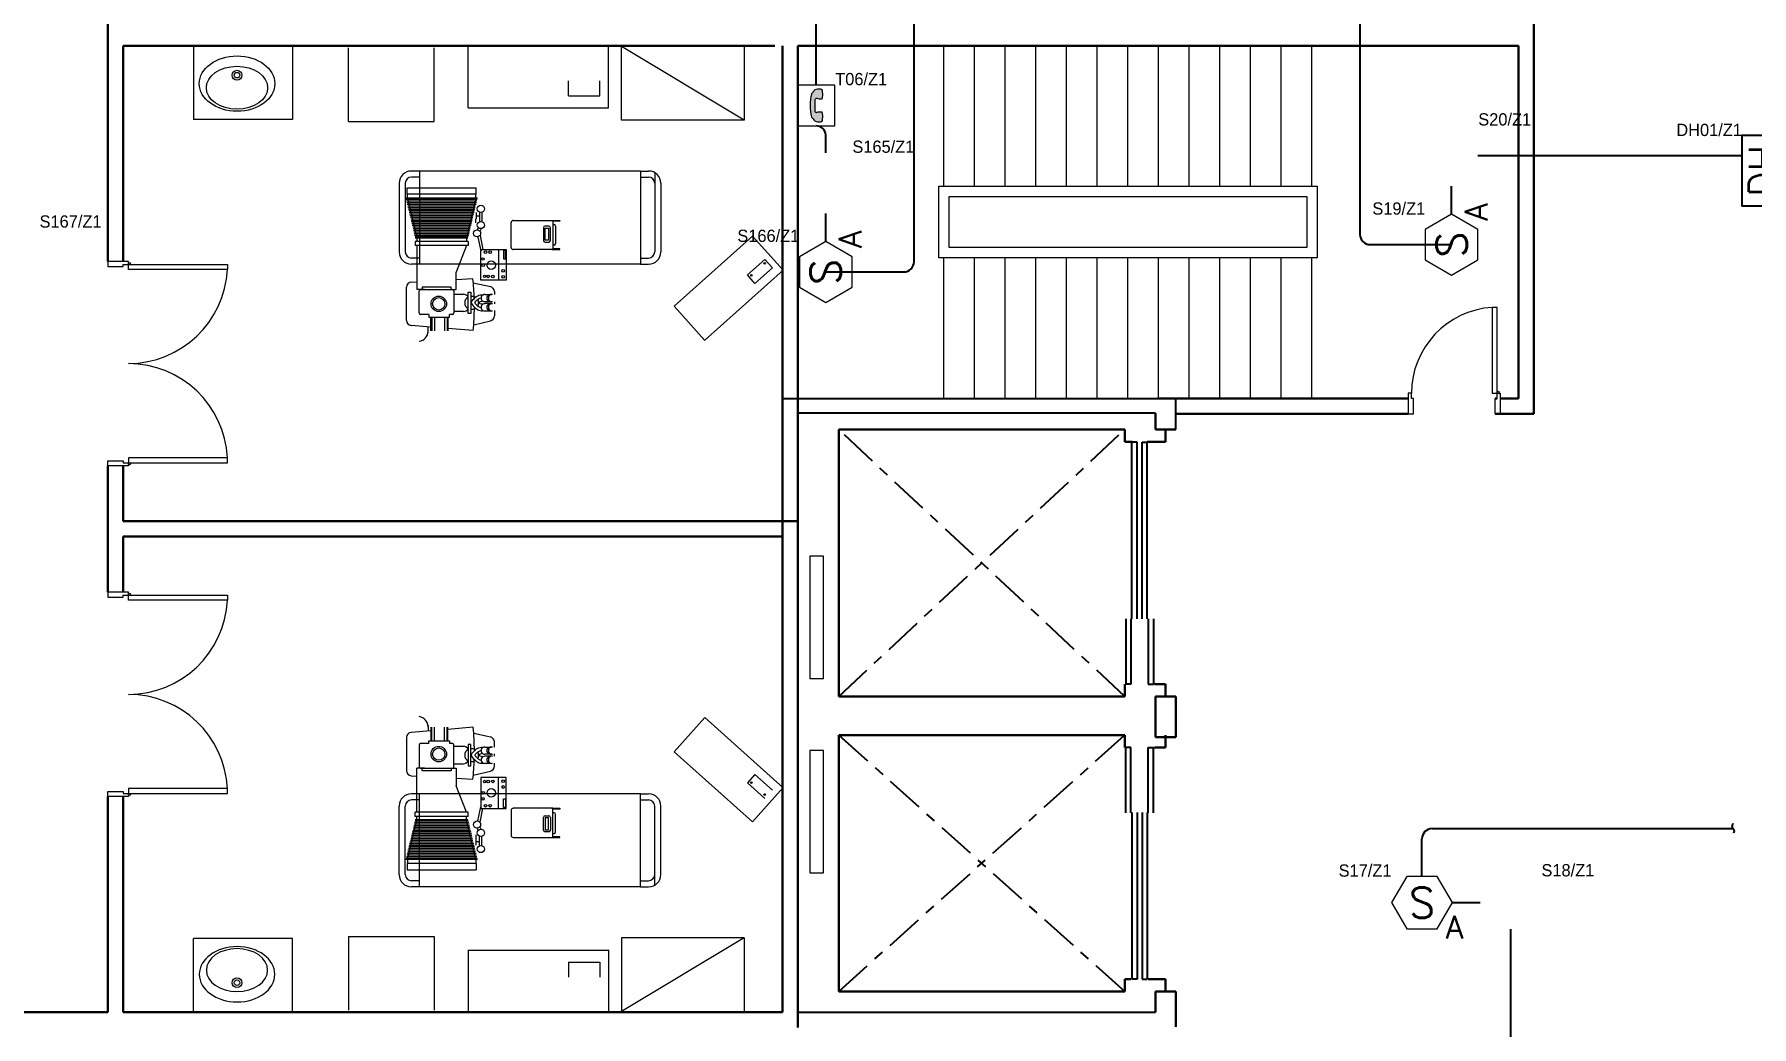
# Model space of a CAD drawing. Extents: x -59 to 582, y -1177 to 100.
# Drawn here: x 210.82 to 227.62, y -666.72 to -657.02 of the extents above; entities that cross this region are included whole.
import ezdxf
from ezdxf.enums import TextEntityAlignment as Align

# ---------------------------------------------------------------- set-up
doc = ezdxf.new("R2010")
doc.units = 0
doc.header["$LTSCALE"] = 0.15
doc.linetypes.add('CENTERX2', pattern=[4, 2.5, -0.5, 0.5, -0.5])
doc.linetypes.add('HIDDEN', pattern=[0.375, 0.25, -0.125])
doc.layers.get('0').update_dxf_attribs({"color": 252})
for name, color, linetype in [('0 ARCH', 252, 'Continuous'), ('0 fire alarm', 252, 'Continuous'), ('0 sockets', 252, 'Continuous'), ('AUTOINCR', 7, 'Continuous'), ('d1', 252, 'Continuous'), ('FIRE_LOOP', 7, 'Continuous'), ('grocol', 252, 'Continuous'), ('WINDOW', 252, 'Continuous'), ('WIRING', 4, 'Continuous')]:
    doc.layers.add(name, color=color, linetype=linetype)
for name, color, linetype, lineweight in [('DOOR', 252, 'Continuous', 20), ('elev', 252, 'Continuous', 9), ('FURNITURE-1', 252, 'Continuous', 9), ('sofa', 252, 'Continuous', 9), ('T-FIRE-B', 4, 'Continuous', 0), ('T-TEXT', 2, 'Continuous', 0), ('wall', 252, 'Continuous', 30)]:
    doc.layers.add(name, color=color, linetype=linetype, lineweight=lineweight)
doc.styles.add('ROMAND', font='ROMAND.SHX')
doc.styles.add('ROMANS', font='ROMANS.shx', dxfattribs={"width": 0.8})
doc.styles.add('TEXT-NFP', font='simplex.shx')

# ---------------------------------------------------------------- blocks, each defined once
blk = doc.blocks.new('WQ')
h = blk.add_hatch(color=6)
h.dxf.hatch_style = 1
h.paths.add_polyline_path([(-126.091, 5), (-126.091, -169.521), (126.091, -169.521), (126.091, 5)])
h.paths.add_polyline_path([(121.091, 0), (121.091, -164.521), (-121.091, -164.521), (-121.091, 0)], flags=16)
at = {"layer": '0 sockets', "color": 3, "style": 'ROMAND'}
blk.add_attdef('ACCESS_CONTROL', (-48.663, 7.622), '', height=7.973, dxfattribs=at)
blk = doc.blocks.new('ELLIPSE')
blk.add_circle((0.5, 0.5), 0.5)
blk = doc.blocks.new('ARCH')
at = {"layer": 'd1', "linetype": 'CENTERX2'}
for p, q in [((39.874, 351.762), (37.075, 354.372)), ((37.075, 351.762), (39.874, 354.372)), ((37.075, 348.877), (39.874, 351.384)), ((39.874, 348.877), (37.075, 351.384))]:
    blk.add_line(p, q, dxfattribs=at)
at = {"layer": 'd1', "ltscale": 0.5}
for p, q in [((39.944, 352.52), (39.944, 354.248)), ((39.994, 354.248), (39.944, 354.248)), ((39.994, 352.52), (39.994, 354.248)), ((40.044, 352.52), (40.044, 354.248)), ((40.044, 354.248), (40.094, 354.248)), ((40.094, 352.52), (40.094, 354.248)), ((39.884, 352.522), (39.884, 351.882)), ((39.934, 352.522), (39.934, 351.882)), ((40.104, 352.522), (40.104, 351.882)), ((40.154, 352.522), (40.154, 351.882)), ((39.934, 351.882), (39.884, 351.882)), ((40.104, 351.882), (40.154, 351.882)), ((39.884, 350.624), (39.884, 351.264)), ((39.934, 351.264), (39.884, 351.264)), ((39.934, 350.624), (39.934, 351.264)), ((40.104, 350.624), (40.104, 351.264)), ((40.104, 351.264), (40.154, 351.264)), ((40.154, 350.624), (40.154, 351.264)), ((39.944, 350.626), (39.944, 348.997)), ((39.994, 350.626), (39.994, 348.997)), ((40.044, 350.626), (40.044, 348.997)), ((40.094, 350.626), (40.094, 348.997)), ((39.994, 348.997), (39.944, 348.997)), ((40.044, 348.997), (40.094, 348.997))]:
    blk.add_line(p, q, dxfattribs=at)
at = {"layer": 'DOOR'}
for points in [[(30.125, 355.987), (30.125, 356.017), (29.925, 356.017), (29.925, 355.967), (30.075, 355.967), (30.075, 355.987)], [(30.125, 355.987), (31.095, 355.987), (31.095, 355.937), (30.125, 355.937)], [(43.518, 354.727), (43.518, 355.567), (43.469, 355.567), (43.469, 354.727)], [(42.678, 354.727), (42.648, 354.727), (42.648, 354.527), (42.698, 354.527), (42.698, 354.677), (42.678, 354.677)], [(43.518, 354.727), (43.548, 354.727), (43.548, 354.527), (43.498, 354.527), (43.498, 354.677), (43.518, 354.677)], [(30.125, 354.047), (30.125, 354.017), (29.925, 354.017), (29.925, 354.067), (30.075, 354.067), (30.075, 354.047)], [(30.125, 354.047), (31.095, 354.047), (31.095, 354.097), (30.125, 354.097)], [(30.125, 352.753), (30.125, 352.783), (29.925, 352.783), (29.925, 352.733), (30.075, 352.733), (30.075, 352.753)], [(30.125, 352.753), (31.095, 352.753), (31.095, 352.703), (30.125, 352.703)], [(30.125, 350.813), (31.095, 350.813), (31.095, 350.863), (30.125, 350.863)], [(30.125, 350.813), (30.125, 350.783), (29.925, 350.783), (29.925, 350.833), (30.075, 350.833), (30.075, 350.813)]]:
    blk.add_lwpolyline(points, close=True, dxfattribs=at)
for centre in [(30.135, 355.997), (43.528, 354.737), (30.135, 354.037), (30.135, 352.763), (30.135, 350.803)]:
    blk.add_circle(centre, 0.01, dxfattribs=at)
for centre, radius, start, end in [((30.125, 355.989), 0.971, 270, 357.0492), ((43.523, 354.724), 0.845, 93.6111, 179.7782), ((30.125, 354.047), 0.971, 2.9508, 90), ((30.125, 352.753), 0.971, 270, 357.0492), ((30.125, 350.811), 0.971, 2.9508, 90)]:
    blk.add_arc(centre, radius, start, end, dxfattribs=at)
at = {"layer": 'elev'}
for p, q in [((38.105, 356.752), (38.105, 358.127)), ((38.105, 356.752), (38.105, 358.127)), ((38.405, 356.752), (38.405, 358.127)), ((38.705, 356.752), (38.705, 358.127)), ((39.005, 356.752), (39.005, 358.127)), ((39.305, 356.752), (39.305, 358.127)), ((39.605, 356.752), (39.605, 358.127)), ((39.905, 356.752), (39.905, 358.127)), ((40.205, 356.752), (40.205, 358.127)), ((40.505, 356.752), (40.505, 358.127)), ((40.805, 356.752), (40.805, 358.127)), ((41.105, 356.752), (41.105, 358.127)), ((41.405, 356.752), (41.405, 358.127)), ((41.705, 356.752), (41.705, 358.127)), ((38.055, 356.752), (41.755, 356.752)), ((38.055, 356.052), (38.055, 356.752)), ((41.755, 356.752), (41.755, 356.052)), ((38.155, 356.652), (41.655, 356.652)), ((38.155, 356.152), (38.155, 356.652)), ((41.655, 356.652), (41.655, 356.152)), ((41.755, 356.052), (38.055, 356.052)), ((38.105, 354.677), (38.105, 356.052)), ((38.105, 354.677), (38.105, 356.052)), ((41.655, 356.152), (38.155, 356.152)), ((38.405, 354.677), (38.405, 356.052)), ((38.705, 354.677), (38.705, 356.052)), ((39.005, 354.677), (39.005, 356.052)), ((39.305, 354.677), (39.305, 356.052)), ((39.605, 354.677), (39.605, 356.052)), ((39.905, 354.677), (39.905, 356.052)), ((40.205, 354.677), (40.205, 356.052)), ((40.505, 354.677), (40.505, 356.052)), ((40.805, 354.677), (40.805, 356.052)), ((41.105, 354.677), (41.105, 356.052)), ((41.405, 354.677), (41.405, 356.052)), ((41.705, 354.677), (41.705, 356.052)), ((36.792, 353.133), (36.792, 351.936)), ((36.928, 353.133), (36.792, 353.133)), ((36.928, 351.936), (36.928, 353.133)), ((36.792, 351.936), (36.928, 351.936)), ((36.792, 351.233), (36.792, 350.036)), ((36.928, 351.233), (36.792, 351.233)), ((36.928, 350.036), (36.928, 351.233)), ((36.792, 350.036), (36.928, 350.036))]:
    blk.add_line(p, q, dxfattribs=at)
at = {"layer": 'FURNITURE-1', "ltscale": 0.5}
for p, q in [((30.764, 358.125), (30.764, 357.405)), ((31.731, 358.125), (31.731, 357.405)), ((32.28, 357.386), (32.28, 358.106)), ((33.116, 357.386), (33.116, 358.106)), ((33.45, 357.518), (33.45, 358.118)), ((34.822, 357.518), (34.822, 358.118)), ((36.151, 357.398), (34.951, 358.118)), ((34.951, 357.398), (34.951, 358.118)), ((36.151, 358.125), (36.151, 357.398)), ((34.433, 357.637), (34.433, 357.784)), ((34.738, 357.637), (34.738, 357.784)), ((34.433, 357.637), (34.738, 357.637)), ((31.731, 357.405), (30.764, 357.405)), ((33.45, 357.52), (34.822, 357.52)), ((36.151, 357.398), (34.951, 357.398)), ((32.28, 357.386), (33.116, 357.386)), ((35.135, 356.901), (32.975, 356.901)), ((35.135, 356.901), (32.975, 356.901)), ((35.135, 356.901), (35.135, 355.99)), ((35.135, 356.901), (35.215, 356.901)), ((35.135, 356.841), (35.215, 356.841)), ((35.275, 356.885), (35.275, 356.11)), ((35.335, 356.781), (35.335, 356.11)), ((35.465, 355.579), (36.232, 356.265)), ((36.532, 355.93), (36.232, 356.265)), ((35.135, 356.05), (35.215, 356.05)), ((35.135, 355.99), (32.975, 355.99)), ((35.135, 355.99), (32.975, 355.99)), ((35.135, 355.99), (35.215, 355.99)), ((35.764, 355.245), (36.531, 355.931)), ((36.353, 356.036), (36.183, 355.884)), ((36.256, 355.802), (36.183, 355.884)), ((36.256, 355.802), (36.426, 355.955)), ((36.426, 355.955), (36.353, 356.036)), ((35.765, 355.244), (35.465, 355.579)), ((35.765, 351.556), (35.465, 351.221)), ((35.764, 351.555), (36.531, 350.869)), ((35.465, 351.221), (36.232, 350.535)), ((36.256, 350.998), (36.183, 350.916)), ((36.353, 350.764), (36.183, 350.916)), ((36.532, 350.87), (36.232, 350.535)), ((36.256, 350.998), (36.426, 350.845)), ((35.135, 350.81), (32.975, 350.81)), ((35.135, 350.81), (32.975, 350.81)), ((35.135, 349.899), (35.135, 350.81)), ((35.135, 350.81), (35.215, 350.81)), ((35.135, 350.75), (35.215, 350.75)), ((35.275, 349.915), (35.275, 350.69)), ((35.335, 350.019), (35.335, 350.69)), ((35.135, 349.899), (32.975, 349.899)), ((35.135, 349.899), (32.975, 349.899)), ((35.135, 349.959), (35.215, 349.959)), ((35.135, 349.899), (35.215, 349.899)), ((31.731, 349.395), (30.764, 349.395)), ((30.764, 348.675), (30.764, 349.395)), ((31.731, 348.675), (31.731, 349.395)), ((32.28, 349.414), (32.28, 348.694)), ((32.28, 349.414), (33.116, 349.414)), ((33.116, 349.414), (33.116, 348.694)), ((36.151, 349.402), (34.951, 348.682)), ((36.151, 349.402), (34.951, 349.402)), ((34.951, 349.402), (34.951, 348.682)), ((36.151, 349.402), (36.151, 348.682)), ((33.45, 349.282), (33.45, 348.682)), ((33.45, 349.28), (34.822, 349.28)), ((34.433, 349.163), (34.433, 349.016)), ((34.433, 349.163), (34.738, 349.163)), ((34.738, 349.163), (34.738, 349.016)), ((34.822, 349.282), (34.822, 348.682))]:
    blk.add_line(p, q, dxfattribs=at)
for centre in [(36.22, 355.881), (36.351, 355.998), (36.22, 350.919), (36.351, 350.802)]:
    blk.add_circle(centre, 0.00846, dxfattribs=at)
for centre, radius, start, end in [((35.215, 356.781), 0.12, 0, 90), ((35.215, 356.781), 0.06, 0, 90), ((35.215, 356.11), 0.12, 270, 0), ((35.215, 356.11), 0.06, 270, 0), ((35.215, 350.69), 0.12, 0, 90), ((35.215, 350.69), 0.06, 0, 90), ((35.215, 350.019), 0.06, 270, 0), ((35.215, 350.019), 0.12, 270, 0)]:
    blk.add_arc(centre, radius, start, end, dxfattribs=at)
at = {"layer": 'grocol', "ltscale": 0.5}
for p, q in [((40.374, 354.673), (36.53, 354.673)), ((40.374, 354.532), (40.374, 354.673)), ((40.174, 354.532), (36.675, 354.532)), ((36.675, 348.673), (40.174, 348.673)), ((40.374, 348.532), (40.374, 348.673)), ((40.374, 348.673), (40.374, 348.532))]:
    blk.add_line(p, q, dxfattribs=at)
at = {"layer": 'sofa'}
for p, q in [((32.975, 356.901), (32.895, 356.901)), ((32.975, 356.901), (32.895, 356.901)), ((32.975, 356.901), (32.975, 355.99)), ((32.975, 356.901), (32.975, 355.99)), ((32.775, 356.781), (32.775, 356.11)), ((32.775, 356.781), (32.775, 356.11)), ((32.835, 356.781), (32.835, 356.11)), ((32.835, 356.781), (32.835, 356.11)), ((32.852, 356.673), (32.852, 356.735)), ((32.852, 356.673), (32.852, 356.735)), ((32.852, 356.735), (33.529, 356.735)), ((32.852, 356.735), (33.529, 356.735)), ((32.975, 356.841), (32.895, 356.841)), ((32.975, 356.841), (32.895, 356.841)), ((33.529, 356.673), (33.529, 356.735)), ((33.529, 356.673), (33.529, 356.735)), ((33.541, 356.634), (32.84, 356.634)), ((33.541, 356.634), (32.84, 356.634)), ((33.538, 356.622), (32.842, 356.622)), ((33.538, 356.622), (32.842, 356.622)), ((33.535, 356.606), (32.846, 356.606)), ((33.535, 356.606), (32.846, 356.606)), ((33.531, 356.59), (32.85, 356.59)), ((33.531, 356.59), (32.85, 356.59)), ((33.529, 356.673), (32.852, 356.673)), ((33.529, 356.673), (32.852, 356.673)), ((33.527, 356.574), (32.854, 356.574)), ((33.527, 356.574), (32.854, 356.574)), ((32.855, 356.634), (32.855, 356.673)), ((32.855, 356.634), (32.855, 356.673)), ((32.855, 356.634), (32.947, 356.248)), ((32.855, 356.634), (32.947, 356.248)), ((33.523, 356.558), (32.858, 356.558)), ((33.523, 356.558), (32.858, 356.558)), ((33.526, 356.634), (33.434, 356.248)), ((33.526, 356.634), (33.434, 356.248)), ((33.526, 356.634), (33.526, 356.673)), ((33.519, 356.542), (32.861, 356.542)), ((33.519, 356.542), (32.861, 356.542)), ((33.516, 356.526), (32.865, 356.526)), ((33.516, 356.526), (32.865, 356.526)), ((33.512, 356.51), (32.869, 356.51)), ((33.512, 356.51), (32.869, 356.51)), ((33.508, 356.495), (32.873, 356.495)), ((33.508, 356.495), (32.873, 356.495)), ((33.504, 356.479), (32.877, 356.479)), ((33.504, 356.479), (32.877, 356.479)), ((33.5, 356.463), (32.88, 356.463)), ((33.5, 356.463), (32.88, 356.463)), ((33.497, 356.447), (32.884, 356.447)), ((33.497, 356.447), (32.884, 356.447)), ((33.493, 356.431), (32.888, 356.431)), ((33.493, 356.431), (32.888, 356.431)), ((33.489, 356.415), (32.892, 356.415)), ((33.489, 356.415), (32.892, 356.415)), ((33.485, 356.399), (32.896, 356.399)), ((33.485, 356.399), (32.896, 356.399)), ((33.481, 356.383), (32.899, 356.383)), ((33.481, 356.383), (32.899, 356.383)), ((33.526, 356.393), (33.526, 356.432)), ((33.526, 356.393), (33.526, 356.432)), ((33.529, 356.494), (33.529, 356.432)), ((33.529, 356.494), (33.529, 356.432)), ((33.562, 356.46), (33.529, 356.46)), ((33.562, 356.46), (33.529, 356.46)), ((33.562, 356.496), (33.562, 356.407)), ((33.562, 356.496), (33.562, 356.407)), ((33.585, 356.496), (33.585, 356.407)), ((33.585, 356.496), (33.585, 356.407)), ((33.87, 356.153), (33.87, 356.397)), ((33.87, 356.153), (33.87, 356.397)), ((33.89, 356.417), (34.278, 356.417)), ((33.89, 356.417), (34.278, 356.417)), ((34.268, 356.417), (34.347, 356.417)), ((34.268, 356.417), (34.347, 356.417)), ((34.278, 356.417), (34.278, 356.14)), ((34.278, 356.417), (34.278, 356.14)), ((34.347, 356.41), (34.278, 356.41)), ((34.347, 356.41), (34.278, 356.41)), ((34.347, 356.417), (34.347, 356.41)), ((34.347, 356.417), (34.347, 356.41)), ((33.478, 356.367), (32.903, 356.367)), ((33.478, 356.367), (32.903, 356.367)), ((33.474, 356.351), (32.907, 356.351)), ((33.474, 356.351), (32.907, 356.351)), ((33.47, 356.335), (32.911, 356.335)), ((33.47, 356.335), (32.911, 356.335)), ((33.466, 356.319), (32.915, 356.319)), ((33.466, 356.319), (32.915, 356.319)), ((33.462, 356.303), (32.918, 356.303)), ((33.462, 356.303), (32.918, 356.303)), ((33.459, 356.287), (32.922, 356.287)), ((33.459, 356.287), (32.922, 356.287)), ((33.455, 356.271), (32.926, 356.271)), ((33.455, 356.271), (32.926, 356.271)), ((33.451, 356.256), (32.93, 356.256)), ((33.451, 356.256), (32.93, 356.256)), ((33.448, 356.244), (32.932, 356.244)), ((32.948, 356.244), (32.948, 356.212)), ((33.433, 356.244), (33.433, 356.212)), ((33.549, 356.348), (33.538, 356.324)), ((33.546, 356.255), (33.575, 356.119)), ((33.566, 356.269), (33.594, 356.133)), ((33.566, 356.269), (33.594, 356.133)), ((33.576, 356.337), (33.567, 356.317)), ((34.187, 356.346), (34.187, 356.221)), ((34.187, 356.346), (34.187, 356.221)), ((34.239, 356.361), (34.202, 356.361)), ((34.239, 356.361), (34.202, 356.361)), ((34.204, 356.343), (34.236, 356.343)), ((34.204, 356.225), (34.204, 356.343)), ((34.204, 356.343), (34.236, 356.343)), ((34.204, 356.225), (34.204, 356.343)), ((34.236, 356.225), (34.204, 356.225)), ((34.236, 356.225), (34.204, 356.225)), ((34.236, 356.343), (34.236, 356.225)), ((34.236, 356.343), (34.236, 356.225)), ((34.254, 356.221), (34.254, 356.346)), ((34.254, 356.221), (34.254, 356.346)), ((34.278, 356.378), (34.29, 356.378)), ((34.278, 356.378), (34.29, 356.378)), ((34.305, 356.363), (34.305, 356.192)), ((34.305, 356.363), (34.305, 356.192)), ((32.975, 356.05), (32.895, 356.05)), ((32.932, 356.212), (32.932, 356.171)), ((33.449, 356.212), (32.932, 356.212)), ((33.449, 356.171), (32.932, 356.171)), ((32.948, 356.171), (32.948, 355.741)), ((33.433, 356.171), (33.333, 355.913)), ((33.449, 356.212), (33.449, 356.171)), ((33.575, 355.832), (33.575, 356.133)), ((33.575, 356.133), (33.823, 356.133)), ((33.575, 356.133), (33.823, 356.133)), ((33.748, 356.133), (33.748, 355.832)), ((33.748, 356.133), (33.748, 355.832)), ((33.816, 356.123), (33.794, 356.123)), ((33.794, 356.123), (33.794, 356.041)), ((33.816, 356.123), (33.794, 356.123)), ((33.794, 356.123), (33.794, 356.041)), ((33.816, 356.041), (33.816, 356.123)), ((33.816, 356.041), (33.816, 356.123)), ((33.823, 356.133), (33.823, 355.832)), ((33.823, 356.133), (33.823, 355.832)), ((34.278, 356.132), (33.89, 356.132)), ((34.278, 356.132), (33.89, 356.132)), ((34.202, 356.206), (34.239, 356.206)), ((34.202, 356.206), (34.239, 356.206)), ((34.268, 356.132), (34.347, 356.132)), ((34.268, 356.132), (34.347, 356.132)), ((34.29, 356.177), (34.278, 356.177)), ((34.29, 356.177), (34.278, 356.177)), ((34.347, 356.14), (34.278, 356.14)), ((34.347, 356.14), (34.278, 356.14)), ((34.278, 356.132), (34.278, 356.132)), ((34.278, 356.132), (34.278, 356.132)), ((34.347, 356.132), (34.347, 356.14)), ((34.347, 356.132), (34.347, 356.14)), ((32.975, 355.99), (32.895, 355.99)), ((33.333, 355.741), (33.333, 355.913)), ((33.794, 356.041), (33.816, 356.041)), ((33.794, 356.041), (33.816, 356.041)), ((32.846, 355.44), (32.846, 355.764)), ((32.893, 355.814), (32.948, 355.817)), ((33.021, 355.741), (32.948, 355.741)), ((32.97, 355.514), (32.97, 355.726)), ((32.985, 355.741), (33.295, 355.741)), ((33.285, 355.766), (32.999, 355.766)), ((32.999, 355.766), (32.999, 355.741)), ((33.26, 355.741), (33.333, 355.741)), ((33.285, 355.741), (33.285, 355.766)), ((33.31, 355.726), (33.31, 355.514)), ((33.333, 355.839), (33.496, 355.848)), ((33.451, 355.717), (33.476, 355.717)), ((33.451, 355.508), (33.451, 355.717)), ((33.476, 355.717), (33.476, 355.508)), ((33.5, 355.808), (33.667, 355.77)), ((33.5, 355.808), (33.667, 355.77)), ((33.823, 355.832), (33.575, 355.832)), ((33.823, 355.832), (33.575, 355.832)), ((33.706, 355.721), (33.706, 355.692)), ((33.706, 355.721), (33.706, 355.692)), ((33.31, 355.696), (33.404, 355.696)), ((33.612, 355.692), (33.677, 355.692)), ((33.612, 355.692), (33.677, 355.692)), ((33.682, 355.622), (33.612, 355.622)), ((33.682, 355.622), (33.612, 355.622)), ((33.682, 355.604), (33.612, 355.604)), ((33.682, 355.604), (33.612, 355.604)), ((33.706, 355.623), (33.706, 355.601)), ((33.706, 355.623), (33.706, 355.601)), ((33.086, 355.374), (32.892, 355.39)), ((33.066, 355.499), (32.985, 355.499)), ((33.059, 355.321), (33.059, 355.376)), ((33.066, 355.499), (33.066, 355.473)), ((33.066, 355.473), (33.268, 355.473)), ((33.086, 355.339), (33.086, 355.473)), ((33.094, 355.473), (33.094, 355.339)), ((33.119, 355.473), (33.119, 355.339)), ((33.218, 355.473), (33.218, 355.339)), ((33.243, 355.473), (33.243, 355.339)), ((33.252, 355.473), (33.252, 355.339)), ((33.295, 355.499), (33.268, 355.499)), ((33.268, 355.473), (33.268, 355.499)), ((33.404, 355.527), (33.31, 355.527)), ((33.476, 355.508), (33.451, 355.508)), ((33.504, 355.397), (33.667, 355.434)), ((33.504, 355.397), (33.667, 355.434)), ((33.612, 355.533), (33.677, 355.533)), ((33.612, 355.533), (33.677, 355.533)), ((33.706, 355.535), (33.706, 355.483)), ((33.706, 355.535), (33.706, 355.483)), ((33.499, 355.34), (33.252, 355.36)), ((32.846, 351.36), (32.846, 351.036)), ((33.086, 351.426), (32.892, 351.41)), ((33.059, 351.479), (33.059, 351.424)), ((33.086, 351.461), (33.086, 351.327)), ((33.094, 351.327), (33.094, 351.461)), ((33.119, 351.327), (33.119, 351.461)), ((33.218, 351.327), (33.218, 351.461)), ((33.243, 351.327), (33.243, 351.461)), ((33.252, 351.327), (33.252, 351.461)), ((33.499, 351.46), (33.252, 351.44)), ((33.504, 351.403), (33.667, 351.366)), ((33.504, 351.403), (33.667, 351.366)), ((32.97, 351.286), (32.97, 351.074)), ((33.066, 351.301), (32.985, 351.301)), ((33.066, 351.301), (33.066, 351.327)), ((33.066, 351.327), (33.268, 351.327)), ((33.268, 351.327), (33.268, 351.301)), ((33.295, 351.301), (33.268, 351.301)), ((33.31, 351.074), (33.31, 351.286)), ((33.404, 351.273), (33.31, 351.273)), ((33.476, 351.292), (33.451, 351.292)), ((33.451, 351.292), (33.451, 351.083)), ((33.476, 351.083), (33.476, 351.292)), ((33.612, 351.267), (33.677, 351.267)), ((33.612, 351.267), (33.677, 351.267)), ((33.682, 351.196), (33.612, 351.196)), ((33.682, 351.196), (33.612, 351.196)), ((33.682, 351.178), (33.612, 351.178)), ((33.682, 351.178), (33.612, 351.178)), ((33.706, 351.265), (33.706, 351.317)), ((33.706, 351.265), (33.706, 351.317)), ((33.706, 351.177), (33.706, 351.199)), ((33.706, 351.177), (33.706, 351.199)), ((32.948, 350.629), (32.948, 351.059)), ((33.021, 351.059), (32.948, 351.059)), ((32.985, 351.059), (33.295, 351.059)), ((32.999, 351.034), (32.999, 351.059)), ((33.285, 351.034), (32.999, 351.034)), ((33.26, 351.059), (33.333, 351.059)), ((33.285, 351.059), (33.285, 351.034)), ((33.31, 351.104), (33.404, 351.104)), ((33.333, 351.059), (33.333, 350.887)), ((33.451, 351.083), (33.476, 351.083)), ((33.5, 350.992), (33.667, 351.03)), ((33.5, 350.992), (33.667, 351.03)), ((33.612, 351.108), (33.677, 351.108)), ((33.612, 351.108), (33.677, 351.108)), ((33.706, 351.079), (33.706, 351.108)), ((33.706, 351.079), (33.706, 351.108)), ((32.893, 350.986), (32.948, 350.983)), ((33.333, 350.961), (33.496, 350.952)), ((33.433, 350.629), (33.333, 350.887)), ((33.823, 350.968), (33.575, 350.968)), ((33.823, 350.968), (33.575, 350.968)), ((33.575, 350.968), (33.575, 350.667)), ((33.748, 350.667), (33.748, 350.968)), ((33.748, 350.667), (33.748, 350.968)), ((33.823, 350.667), (33.823, 350.968)), ((33.823, 350.667), (33.823, 350.968)), ((32.775, 350.019), (32.775, 350.69)), ((32.775, 350.019), (32.775, 350.69)), ((32.835, 350.019), (32.835, 350.69)), ((32.835, 350.019), (32.835, 350.69)), ((32.975, 350.81), (32.895, 350.81)), ((32.975, 350.75), (32.895, 350.75)), ((32.975, 349.899), (32.975, 350.81)), ((32.975, 349.899), (32.975, 350.81)), ((33.546, 350.545), (33.575, 350.681)), ((33.794, 350.677), (33.794, 350.759)), ((33.794, 350.759), (33.816, 350.759)), ((33.794, 350.677), (33.794, 350.759)), ((33.794, 350.759), (33.816, 350.759)), ((33.816, 350.677), (33.794, 350.677)), ((33.816, 350.677), (33.794, 350.677)), ((33.816, 350.759), (33.816, 350.677)), ((33.816, 350.759), (33.816, 350.677)), ((32.855, 350.166), (32.947, 350.552)), ((32.855, 350.166), (32.947, 350.552)), ((33.459, 350.513), (32.922, 350.513)), ((33.459, 350.513), (32.922, 350.513)), ((33.455, 350.529), (32.926, 350.529)), ((33.455, 350.529), (32.926, 350.529)), ((33.451, 350.544), (32.93, 350.544)), ((33.451, 350.544), (32.93, 350.544)), ((33.449, 350.629), (32.932, 350.629)), ((32.932, 350.588), (32.932, 350.629)), ((33.449, 350.588), (32.932, 350.588)), ((33.448, 350.556), (32.932, 350.556)), ((32.948, 350.556), (32.948, 350.588)), ((33.433, 350.556), (33.433, 350.588)), ((33.526, 350.166), (33.434, 350.552)), ((33.526, 350.166), (33.434, 350.552)), ((33.449, 350.588), (33.449, 350.629)), ((33.566, 350.531), (33.594, 350.667)), ((33.566, 350.531), (33.594, 350.667)), ((33.575, 350.667), (33.823, 350.667)), ((33.575, 350.667), (33.823, 350.667)), ((33.87, 350.647), (33.87, 350.403)), ((33.87, 350.647), (33.87, 350.403)), ((34.278, 350.668), (33.89, 350.668)), ((34.278, 350.668), (33.89, 350.668)), ((34.187, 350.454), (34.187, 350.579)), ((34.187, 350.454), (34.187, 350.579)), ((34.202, 350.594), (34.239, 350.594)), ((34.202, 350.594), (34.239, 350.594)), ((34.236, 350.575), (34.204, 350.575)), ((34.204, 350.575), (34.204, 350.457)), ((34.236, 350.575), (34.204, 350.575)), ((34.204, 350.575), (34.204, 350.457)), ((34.236, 350.457), (34.236, 350.575)), ((34.236, 350.457), (34.236, 350.575)), ((34.254, 350.579), (34.254, 350.454)), ((34.254, 350.579), (34.254, 350.454)), ((34.268, 350.668), (34.347, 350.668)), ((34.268, 350.668), (34.347, 350.668)), ((34.278, 350.668), (34.278, 350.668)), ((34.278, 350.668), (34.278, 350.668)), ((34.278, 350.383), (34.278, 350.66)), ((34.278, 350.383), (34.278, 350.66)), ((34.347, 350.66), (34.278, 350.66)), ((34.347, 350.66), (34.278, 350.66)), ((34.29, 350.623), (34.278, 350.623)), ((34.29, 350.623), (34.278, 350.623)), ((34.305, 350.437), (34.305, 350.608)), ((34.305, 350.437), (34.305, 350.608)), ((34.347, 350.668), (34.347, 350.66)), ((34.347, 350.668), (34.347, 350.66)), ((33.5, 350.337), (32.88, 350.337)), ((33.5, 350.337), (32.88, 350.337)), ((33.497, 350.353), (32.884, 350.353)), ((33.497, 350.353), (32.884, 350.353)), ((33.493, 350.369), (32.888, 350.369)), ((33.493, 350.369), (32.888, 350.369)), ((33.489, 350.385), (32.892, 350.385)), ((33.489, 350.385), (32.892, 350.385)), ((33.485, 350.401), (32.896, 350.401)), ((33.485, 350.401), (32.896, 350.401)), ((33.481, 350.417), (32.899, 350.417)), ((33.481, 350.417), (32.899, 350.417)), ((33.478, 350.433), (32.903, 350.433)), ((33.478, 350.433), (32.903, 350.433)), ((33.474, 350.449), (32.907, 350.449)), ((33.474, 350.449), (32.907, 350.449)), ((33.47, 350.465), (32.911, 350.465)), ((33.47, 350.465), (32.911, 350.465)), ((33.466, 350.481), (32.915, 350.481)), ((33.466, 350.481), (32.915, 350.481)), ((33.462, 350.497), (32.918, 350.497)), ((33.462, 350.497), (32.918, 350.497)), ((33.526, 350.407), (33.526, 350.368)), ((33.526, 350.407), (33.526, 350.368)), ((33.529, 350.306), (33.529, 350.368)), ((33.529, 350.306), (33.529, 350.368)), ((33.562, 350.34), (33.529, 350.34)), ((33.562, 350.34), (33.529, 350.34)), ((33.549, 350.452), (33.538, 350.476)), ((33.562, 350.304), (33.562, 350.393)), ((33.562, 350.304), (33.562, 350.393)), ((33.576, 350.463), (33.567, 350.483)), ((33.585, 350.304), (33.585, 350.393)), ((33.585, 350.304), (33.585, 350.393)), ((33.89, 350.383), (34.278, 350.383)), ((33.89, 350.383), (34.278, 350.383)), ((34.239, 350.439), (34.202, 350.439)), ((34.239, 350.439), (34.202, 350.439)), ((34.204, 350.457), (34.236, 350.457)), ((34.204, 350.457), (34.236, 350.457)), ((34.268, 350.383), (34.347, 350.383)), ((34.268, 350.383), (34.347, 350.383)), ((34.278, 350.422), (34.29, 350.422)), ((34.278, 350.422), (34.29, 350.422)), ((34.347, 350.39), (34.278, 350.39)), ((34.347, 350.39), (34.278, 350.39)), ((34.347, 350.383), (34.347, 350.39)), ((34.347, 350.383), (34.347, 350.39)), ((33.541, 350.166), (32.84, 350.166)), ((33.541, 350.166), (32.84, 350.166)), ((33.538, 350.178), (32.842, 350.178)), ((33.538, 350.178), (32.842, 350.178)), ((33.535, 350.194), (32.846, 350.194)), ((33.535, 350.194), (32.846, 350.194)), ((33.531, 350.21), (32.85, 350.21)), ((33.531, 350.21), (32.85, 350.21)), ((33.527, 350.226), (32.854, 350.226)), ((33.527, 350.226), (32.854, 350.226)), ((32.855, 350.166), (32.855, 350.127)), ((32.855, 350.166), (32.855, 350.127)), ((33.523, 350.242), (32.858, 350.242)), ((33.523, 350.242), (32.858, 350.242)), ((33.519, 350.258), (32.861, 350.258)), ((33.519, 350.258), (32.861, 350.258)), ((33.516, 350.274), (32.865, 350.274)), ((33.516, 350.274), (32.865, 350.274)), ((33.512, 350.29), (32.869, 350.29)), ((33.512, 350.29), (32.869, 350.29)), ((33.508, 350.305), (32.873, 350.305)), ((33.508, 350.305), (32.873, 350.305)), ((33.504, 350.321), (32.877, 350.321)), ((33.504, 350.321), (32.877, 350.321)), ((33.526, 350.166), (33.526, 350.127)), ((33.526, 350.166), (33.526, 350.127)), ((32.852, 350.127), (32.852, 350.065)), ((33.529, 350.127), (32.852, 350.127)), ((32.852, 350.127), (32.852, 350.065)), ((33.529, 350.127), (32.852, 350.127)), ((32.852, 350.065), (33.529, 350.065)), ((32.852, 350.065), (33.529, 350.065)), ((33.529, 350.127), (33.529, 350.065)), ((32.975, 349.959), (32.895, 349.959)), ((32.975, 349.959), (32.895, 349.959)), ((32.975, 349.899), (32.895, 349.899)), ((32.975, 349.899), (32.895, 349.899))]:
    blk.add_line(p, q, dxfattribs=at)
for centre, radius in [((31.188, 357.838), 0.048), ((31.188, 357.838), 0.027), ((33.574, 356.531), 0.0349), ((33.574, 356.531), 0.0349), ((33.574, 356.372), 0.0349), ((33.574, 356.372), 0.0349), ((33.537, 356.291), 0.0349), ((33.595, 356.04), 0.0125), ((33.595, 356.04), 0.0125), ((33.619, 356.107), 0.0125), ((33.619, 356.107), 0.0125), ((33.664, 356.107), 0.0125), ((33.664, 356.107), 0.0125), ((33.597, 355.98), 0.0125), ((33.597, 355.98), 0.0125), ((33.611, 355.871), 0.0125), ((33.611, 355.871), 0.0125), ((33.676, 355.981), 0.0418), ((33.676, 355.981), 0.0418), ((33.646, 355.87), 0.0125), ((33.646, 355.87), 0.0125), ((33.691, 355.869), 0.0125), ((33.691, 355.869), 0.0125), ((33.793, 355.924), 0.0134), ((33.793, 355.924), 0.0134), ((33.793, 355.866), 0.0134), ((33.793, 355.866), 0.0134), ((33.162, 355.602), 0.0758), ((33.162, 355.602), 0.0607), ((33.162, 351.198), 0.0758), ((33.162, 351.198), 0.0607), ((33.611, 350.929), 0.0125), ((33.611, 350.929), 0.0125), ((33.646, 350.93), 0.0125), ((33.646, 350.93), 0.0125), ((33.676, 350.819), 0.0418), ((33.676, 350.819), 0.0418), ((33.691, 350.931), 0.0125), ((33.691, 350.931), 0.0125), ((33.793, 350.934), 0.0134), ((33.793, 350.934), 0.0134), ((33.793, 350.876), 0.0134), ((33.793, 350.876), 0.0134), ((33.595, 350.76), 0.0125), ((33.595, 350.76), 0.0125), ((33.597, 350.82), 0.0125), ((33.597, 350.82), 0.0125), ((33.619, 350.693), 0.0125), ((33.619, 350.693), 0.0125), ((33.664, 350.693), 0.0125), ((33.664, 350.693), 0.0125), ((33.537, 350.509), 0.0349), ((33.574, 350.428), 0.0349), ((33.574, 350.428), 0.0349), ((33.574, 350.269), 0.0349), ((33.574, 350.269), 0.0349), ((31.188, 348.962), 0.048), ((31.188, 348.962), 0.027)]:
    blk.add_circle(centre, radius, dxfattribs=at)
for centre, radius, start, end in [((32.895, 356.781), 0.12, 90, 180), ((32.895, 356.781), 0.12, 90, 180), ((32.895, 356.781), 0.06, 90, 180), ((32.895, 356.781), 0.06, 90, 180), ((33.89, 356.397), 0.0201, 90, 180), ((33.89, 356.397), 0.0201, 90, 180), ((34.202, 356.346), 0.0151, 90, 180), ((34.202, 356.346), 0.0151, 90, 180), ((34.202, 356.221), 0.0151, 180, 270), ((34.202, 356.221), 0.0151, 180, 270), ((34.239, 356.346), 0.0151, 0, 90), ((34.239, 356.346), 0.0151, 0, 90), ((34.239, 356.221), 0.0151, 270, 360), ((34.239, 356.221), 0.0151, 270, 360), ((34.29, 356.363), 0.0151, 360, 90), ((34.29, 356.363), 0.0151, 360, 90), ((32.895, 356.11), 0.12, 180, 270), ((32.895, 356.11), 0.06, 180, 270), ((33.89, 356.153), 0.0201, 180, 270), ((33.89, 356.153), 0.0201, 180, 270), ((34.29, 356.192), 0.0151, 270, 0), ((34.29, 356.192), 0.0151, 270, 0), ((32.896, 355.764), 0.0502, 93.1667, 180), ((32.985, 355.726), 0.0151, 90, 180), ((33.295, 355.726), 0.0151, 360, 90), ((31.203, 355.58), 2.308, 1.8706, 6.6601), ((33.656, 355.721), 0.0502, 0, 77.1147), ((33.656, 355.721), 0.0502, 0, 77.1147), ((33.404, 355.646), 0.0502, 24.384, 90), ((33.404, 355.577), 0.0502, 270, 336.3245), ((33.477, 355.612), 0.0613, 115.3697, 244.6303), ((33.489, 355.612), 0.0628, 59.6987, 102.6956), ((33.489, 355.612), 0.0628, 257.3044, 302.0748), ((31.203, 355.58), 2.308, 354.0238, 359.7267), ((33.489, 355.612), 0.0628, 331.3435, 30.3854), ((33.612, 355.658), 0.0348, 89.7532, 270.2468), ((33.612, 355.658), 0.0348, 89.7532, 270.2468), ((33.612, 355.568), 0.0348, 89.7532, 270.2468), ((33.612, 355.568), 0.0348, 89.7532, 270.2468), ((33.667, 355.658), 0.0348, 79.7064, 280.2936), ((33.667, 355.658), 0.0348, 79.7064, 280.2936), ((33.667, 355.568), 0.0348, 79.7064, 280.2936), ((33.667, 355.568), 0.0348, 79.7064, 280.2936), ((33.682, 355.658), 0.0348, 79.7064, 280.2936), ((33.682, 355.658), 0.0348, 79.7064, 280.2936), ((33.682, 355.568), 0.0348, 79.7064, 280.2936), ((33.682, 355.568), 0.0348, 79.7064, 280.2936), ((32.896, 355.44), 0.0502, 180, 265.256), ((32.985, 355.514), 0.0151, 180, 270), ((33.295, 355.514), 0.0151, 270, 0), ((33.656, 355.483), 0.0502, 282.8853, 0), ((33.656, 355.483), 0.0502, 282.8853, 0), ((32.958, 355.335), 0.1, 277.1202, 360), ((32.958, 351.465), 0.1, 0, 82.8798), ((32.896, 351.36), 0.0502, 94.744, 180), ((31.203, 351.22), 2.308, 0.2733, 5.9762), ((33.656, 351.317), 0.0502, 0, 77.1147), ((33.656, 351.317), 0.0502, 0, 77.1147), ((32.985, 351.286), 0.0151, 90, 180), ((33.295, 351.286), 0.0151, 360, 90), ((33.404, 351.223), 0.0502, 23.6755, 90), ((33.477, 351.188), 0.0613, 115.3697, 244.6303), ((33.489, 351.188), 0.0628, 57.9252, 102.6956), ((33.489, 351.188), 0.0628, 329.6146, 28.6565), ((33.612, 351.232), 0.0348, 89.7532, 270.2468), ((33.612, 351.232), 0.0348, 89.7532, 270.2468), ((33.612, 351.142), 0.0348, 89.7532, 270.2468), ((33.612, 351.142), 0.0348, 89.7532, 270.2468), ((33.667, 351.232), 0.0348, 79.7064, 280.2936), ((33.667, 351.232), 0.0348, 79.7064, 280.2936), ((33.667, 351.142), 0.0348, 79.7064, 280.2936), ((33.667, 351.142), 0.0348, 79.7064, 280.2936), ((33.682, 351.232), 0.0348, 79.7064, 280.2936), ((33.682, 351.232), 0.0348, 79.7064, 280.2936), ((33.682, 351.142), 0.0348, 79.7064, 280.2936), ((33.682, 351.142), 0.0348, 79.7064, 280.2936), ((32.896, 351.036), 0.0502, 180, 266.8333), ((32.985, 351.074), 0.0151, 180, 270), ((33.295, 351.074), 0.0151, 270, 0), ((33.404, 351.154), 0.0502, 270, 335.616), ((33.489, 351.188), 0.0628, 257.3044, 300.3013), ((31.203, 351.22), 2.308, 353.3399, 358.1294), ((33.656, 351.079), 0.0502, 282.8853, 0), ((33.656, 351.079), 0.0502, 282.8853, 0), ((32.895, 350.69), 0.12, 90, 180), ((32.895, 350.69), 0.06, 90, 180), ((33.89, 350.647), 0.0201, 90, 180), ((33.89, 350.647), 0.0201, 90, 180), ((34.202, 350.579), 0.0151, 90, 180), ((34.202, 350.579), 0.0151, 90, 180), ((34.239, 350.579), 0.0151, 0, 90), ((34.239, 350.579), 0.0151, 0, 90), ((34.29, 350.608), 0.0151, 360, 90), ((34.29, 350.608), 0.0151, 360, 90), ((33.89, 350.403), 0.0201, 180, 270), ((33.89, 350.403), 0.0201, 180, 270), ((34.202, 350.454), 0.0151, 180, 270), ((34.202, 350.454), 0.0151, 180, 270), ((34.239, 350.454), 0.0151, 270, 360), ((34.239, 350.454), 0.0151, 270, 360), ((34.29, 350.437), 0.0151, 270, 0), ((34.29, 350.437), 0.0151, 270, 0), ((32.895, 350.019), 0.12, 180, 270), ((32.895, 350.019), 0.12, 180, 270), ((32.895, 350.019), 0.06, 180, 270), ((32.895, 350.019), 0.06, 180, 270)]:
    blk.add_arc(centre, radius, start, end, dxfattribs=at)
for points, knots in [([(33.48, 355.613), (33.48, 355.619), (33.512, 355.662), (33.55, 355.695), (33.592, 355.691), (33.599, 355.69)], [0.0199837, 0.0199837, 0.0199837, 0.0199837, 0.0586044, 0.2738561, 0.3130564, 0.3130564, 0.3130564, 0.3130564]), ([(33.48, 355.613), (33.48, 355.619), (33.512, 355.662), (33.55, 355.695), (33.592, 355.691), (33.599, 355.69)], [0.0199837, 0.0199837, 0.0199837, 0.0199837, 0.0586044, 0.2738561, 0.3130564, 0.3130564, 0.3130564, 0.3130564]), ([(33.48, 355.613), (33.48, 355.607), (33.512, 355.564), (33.55, 355.531), (33.592, 355.535), (33.599, 355.536)], [0.0199837, 0.0199837, 0.0199837, 0.0199837, 0.0586044, 0.2738561, 0.3130564, 0.3130564, 0.3130564, 0.3130564]), ([(33.48, 355.613), (33.48, 355.607), (33.512, 355.564), (33.55, 355.531), (33.592, 355.535), (33.599, 355.536)], [0.0199837, 0.0199837, 0.0199837, 0.0199837, 0.0586044, 0.2738561, 0.3130564, 0.3130564, 0.3130564, 0.3130564]), ([(33.516, 355.613), (33.517, 355.617), (33.541, 355.642), (33.559, 355.659), (33.577, 355.661)], [0.0271868, 0.0271868, 0.0271868, 0.0271868, 0.0586044, 0.18639, 0.18639, 0.18639, 0.18639]), ([(33.516, 355.613), (33.517, 355.608), (33.541, 355.584), (33.559, 355.567), (33.577, 355.565)], [0.0271868, 0.0271868, 0.0271868, 0.0271868, 0.0586044, 0.18639, 0.18639, 0.18639, 0.18639]), ([(33.592, 355.628), (33.584, 355.627), (33.569, 355.625), (33.557, 355.617), (33.551, 355.613)], [0, 0, 0, 0, 0.04822204, 0.08732286, 0.08732286, 0.08732286, 0.08732286]), ([(33.592, 355.628), (33.584, 355.627), (33.569, 355.625), (33.557, 355.617), (33.551, 355.613)], [0, 0, 0, 0, 0.04822204, 0.08732286, 0.08732286, 0.08732286, 0.08732286]), ([(33.592, 355.597), (33.584, 355.599), (33.569, 355.601), (33.557, 355.609), (33.551, 355.613)], [0, 0, 0, 0, 0.04822204, 0.08732286, 0.08732286, 0.08732286, 0.08732286]), ([(33.592, 355.597), (33.584, 355.599), (33.569, 355.601), (33.557, 355.609), (33.551, 355.613)], [0, 0, 0, 0, 0.04822204, 0.08732286, 0.08732286, 0.08732286, 0.08732286]), ([(33.48, 351.187), (33.48, 351.193), (33.512, 351.236), (33.55, 351.269), (33.592, 351.265), (33.599, 351.264)], [0.0199837, 0.0199837, 0.0199837, 0.0199837, 0.0586044, 0.2738561, 0.3130564, 0.3130564, 0.3130564, 0.3130564]), ([(33.48, 351.187), (33.48, 351.193), (33.512, 351.236), (33.55, 351.269), (33.592, 351.265), (33.599, 351.264)], [0.0199837, 0.0199837, 0.0199837, 0.0199837, 0.0586044, 0.2738561, 0.3130564, 0.3130564, 0.3130564, 0.3130564]), ([(33.48, 351.187), (33.48, 351.181), (33.512, 351.138), (33.55, 351.105), (33.592, 351.109), (33.599, 351.11)], [0.0199837, 0.0199837, 0.0199837, 0.0199837, 0.0586044, 0.2738561, 0.3130564, 0.3130564, 0.3130564, 0.3130564]), ([(33.48, 351.187), (33.48, 351.181), (33.512, 351.138), (33.55, 351.105), (33.592, 351.109), (33.599, 351.11)], [0.0199837, 0.0199837, 0.0199837, 0.0199837, 0.0586044, 0.2738561, 0.3130564, 0.3130564, 0.3130564, 0.3130564]), ([(33.516, 351.187), (33.517, 351.192), (33.541, 351.216), (33.559, 351.233), (33.577, 351.235)], [0.0271868, 0.0271868, 0.0271868, 0.0271868, 0.0586044, 0.18639, 0.18639, 0.18639, 0.18639]), ([(33.516, 351.187), (33.517, 351.183), (33.541, 351.158), (33.559, 351.141), (33.577, 351.139)], [0.0271868, 0.0271868, 0.0271868, 0.0271868, 0.0586044, 0.18639, 0.18639, 0.18639, 0.18639]), ([(33.592, 351.203), (33.584, 351.201), (33.569, 351.199), (33.557, 351.191), (33.551, 351.187)], [0, 0, 0, 0, 0.04822204, 0.08732286, 0.08732286, 0.08732286, 0.08732286]), ([(33.592, 351.203), (33.584, 351.201), (33.569, 351.199), (33.557, 351.191), (33.551, 351.187)], [0, 0, 0, 0, 0.04822204, 0.08732286, 0.08732286, 0.08732286, 0.08732286]), ([(33.592, 351.172), (33.584, 351.173), (33.569, 351.175), (33.557, 351.183), (33.551, 351.187)], [0, 0, 0, 0, 0.04822204, 0.08732286, 0.08732286, 0.08732286, 0.08732286]), ([(33.592, 351.172), (33.584, 351.173), (33.569, 351.175), (33.557, 351.183), (33.551, 351.187)], [0, 0, 0, 0, 0.04822204, 0.08732286, 0.08732286, 0.08732286, 0.08732286])]:
    blk.add_open_spline(points, degree=3, knots=knots, dxfattribs=at)
at = {"layer": 'wall'}
for p, q in [((43.875, 358.125), (43.875, 361.911)), ((29.925, 359.325), (29.925, 358.2)), ((29.925, 358.2), (29.925, 356.017)), ((30.075, 358.125), (30.075, 356.017)), ((31.725, 358.125), (30.075, 358.125)), ((36.45, 358.125), (31.709, 358.125)), ((36.525, 358.125), (36.525, 348.675)), ((36.675, 358.125), (43.725, 358.125)), ((36.675, 358.125), (43.725, 358.125)), ((36.675, 358.125), (36.675, 348.525)), ((43.725, 354.677), (43.725, 358.125)), ((43.875, 354.527), (43.875, 358.125)), ((42.648, 354.677), (40.205, 354.677)), ((42.416, 354.677), (42.396, 354.677)), ((43.518, 354.677), (43.498, 354.677)), ((43.725, 354.677), (43.548, 354.677)), ((37.075, 354.372), (37.075, 351.762)), ((39.874, 354.372), (37.075, 354.372)), ((39.874, 354.372), (39.874, 354.252)), ((40.174, 354.372), (40.174, 354.532)), ((40.174, 354.372), (40.374, 354.372)), ((40.274, 354.252), (40.274, 354.372)), ((42.648, 354.527), (40.374, 354.527)), ((43.875, 354.527), (43.498, 354.527)), ((39.874, 354.252), (39.945, 354.252)), ((39.934, 354.252), (39.874, 354.252)), ((40.094, 354.252), (40.274, 354.252)), ((29.925, 354.017), (29.925, 353.4)), ((30.075, 354.017), (30.075, 353.475)), ((29.925, 353.475), (29.925, 352.783)), ((36.675, 353.475), (30.075, 353.475)), ((36.525, 353.325), (30.075, 353.325)), ((30.075, 353.325), (30.075, 352.783)), ((39.874, 351.882), (39.874, 351.762)), ((40.164, 351.882), (40.274, 351.882)), ((40.274, 351.882), (40.274, 351.762)), ((37.075, 351.762), (39.874, 351.762)), ((40.174, 351.362), (40.174, 351.762)), ((40.174, 351.762), (40.374, 351.762)), ((40.374, 351.362), (40.374, 351.762)), ((37.075, 351.384), (39.874, 351.384)), ((37.075, 348.877), (37.075, 351.384)), ((39.874, 351.264), (39.874, 351.384)), ((40.174, 351.362), (40.374, 351.362)), ((40.274, 351.264), (40.274, 351.384)), ((40.164, 351.264), (40.274, 351.264)), ((29.925, 350.783), (29.925, 348.675)), ((30.075, 350.783), (30.075, 348.675)), ((39.934, 348.997), (39.874, 348.997)), ((39.874, 348.877), (39.874, 348.997)), ((40.104, 348.997), (40.274, 348.997)), ((40.274, 348.997), (40.274, 348.877)), ((39.874, 348.877), (37.075, 348.877)), ((40.174, 348.673), (40.174, 348.877)), ((40.174, 348.877), (40.374, 348.877)), ((40.374, 348.673), (40.374, 348.877)), ((29.925, 348.675), (27.075, 348.675)), ((36.525, 348.675), (30.075, 348.675))]:
    blk.add_line(p, q, dxfattribs=at)
at = {"layer": 'WINDOW', "linetype": 'CENTERX2'}
blk.add_line((40.374, 354.372), (40.374, 354.532), dxfattribs=at)
at = {"layer": 'sofa'}
for p, xscale, yscale, zscale in [((30.819, 357.485), 0.7391999999999825, 0.5412000000000035, 0.7391999999999825), ((30.888, 357.505), 0.6000000000000227, 0.4200000000000159, 0.6000000000000227)]:
    blk.add_blockref('ELLIPSE', p, dxfattribs=dict(at, xscale=xscale, yscale=yscale, zscale=zscale))
at = {"layer": 'sofa', "extrusion": (0, 0, -1), "rotation": 180}
for p, xscale, yscale, zscale in [((-30.819, 349.315), 0.7391999999999825, 0.5412000000000035, -0.7392000000000001), ((-30.888, 349.295), 0.6000000000000227, 0.4200000000000159, -0.6)]:
    blk.add_blockref('ELLIPSE', p, dxfattribs=dict(at, xscale=xscale, yscale=yscale, zscale=zscale))
blk = doc.blocks.new('dressable smoke detectore above false ceiling')
blk.add_lwpolyline([(200, 0), (100, 173), (-100, 173), (-200, 0), (-100, -173), (100, -173)], close=True)
at = {"layer": 'T-TEXT', "style": 'ROMANS'}
blk.add_attdef('S', text='', height=200, dxfattribs=at).set_placement((0, 0, 0), align=Align.MIDDLE)
blk.add_attdef('A', text='', height=150, dxfattribs=at).set_placement((215, -161), align=Align.MIDDLE_CENTER)
blk = doc.blocks.new('*U240')
h = blk.add_hatch(color=256)
h.dxf.hatch_style = 1
edge = h.paths.add_edge_path()
edge.add_arc((33, 257), 14.1, 13.6021, 92.3161)
edge.add_line((32, 271), (11, 271))
edge.add_arc((13, 231), 40.2, 92.7442, 154.2215)
edge.add_arc((-28, 250), 4.89, 309.2722, 334.2215, ccw=False)
edge.add_arc((-64, 281), 52.1, 306.6096, 318.7251, ccw=False)
edge.add_arc((-30, 235), 4.89, 115.3605, 167.8134)
edge.add_arc((352, 152), 396, 167.8076, 180.2975)
edge.add_arc((348, 148), 392, 179.7012, 192.2669)
edge.add_arc((-30, 66), 4.89, 193.2566, 244.6491)
edge.add_arc((-67, 18), 54.9, 39.8251, 51.6228, ccw=False)
edge.add_arc((-28, 50), 4.89, 25.7785, 50.7278, ccw=False)
edge.add_arc((13, 69), 40.2, 205.7785, 267.2558)
edge.add_line((11, 29), (32, 29))
edge.add_arc((33, 43), 14.1, 267.6839, 346.3979)
edge.add_arc((-161, 67), 209, 352.6045, 365.9008)
edge.add_arc((13, 87), 34.4, 1.9401, 17.7739)
edge.add_arc((41, 96), 4.89, 18.4909, 87.0716)
edge.add_arc((30, 28), 74.3, 81.4234, 109.9904)
edge.add_arc((2, 102), 4.89, 250.3513, 295.2423, ccw=False)
edge.add_arc((1, 106), 8.65, 174.514, 266.9586, ccw=False)
edge.add_arc((-1022, 147), 1015, 357.7161, 360.1614)
edge.add_arc((-1022, 153), 1015, 359.8386, 362.2839)
edge.add_arc((3, 194), 10.1, 100.6325, 185.9952, ccw=False)
edge.add_arc((2, 200), 4.89, 64.7577, 109.6487, ccw=False)
edge.add_arc((33, 273), 75, 247.791, 276.6818)
edge.add_arc((41, 204), 4.89, 279.9761, 341.5091)
edge.add_arc((13, 213), 34.4, 342.2261, 358.0599)
edge.add_arc((-161, 233), 209, 354.0992, 367.3955)
for p, q in [((137, 300), (-137, 300)), ((-137, 300), (-137, 0)), ((137, 0), (137, 300)), ((-137, 0), (137, 0))]:
    blk.add_line(p, q)
blk.add_lwpolyline([(46, 260, 0.357628), (32, 271), (11, 271, 0.27487), (-23, 248, -0.109294), (-24, 247, -0.052913), (-33, 239, 0.232951), (-35, 236, 0.054551), (-44, 150, 0.054883), (-35, 65, 0.228078), (-33, 61, -0.051523), (-24, 53, -0.109294), (-23, 52, 0.27487), (11, 29), (32, 29, 0.357628), (46, 40, 0.058081), (47, 88, 0.069198), (45, 98, 0.308503), (41, 101, 0.125296), (4, 97, -0.198418), (1, 97, -0.426767), (-7, 107, 0.01067), (-7, 150, 0.01067), (-7, 193, -0.390702), (1, 204, -0.198418), (4, 204, 0.126732), (42, 199, 0.275132), (45, 202, 0.069198), (47, 212, 0.058081)], format="xyb", close=True)
blk = doc.blocks.new('*U225')
h = blk.add_hatch()
h.set_pattern_fill('ANGLE', color=3)
h.set_pattern_definition([(0, (0, 0), (0, 6.985), [5.08, -1.905]), (90, (0, 0), (-6.985, 4e-16), [5.08, -1.905])])
h.paths.add_polyline_path([(157, -29, 1), (186, -29, 1)])
blk.add_lwpolyline([(250, 0), (250, 300), (-250, 300), (-250, 0)], close=True)
at = {"color": 3}
blk.add_lwpolyline([(-143, 0), (208, 0), (208, -58), (-143, -58)], close=True, dxfattribs=at)
for centre in [(-106, -29), (172, -29)]:
    blk.add_circle(centre, 14.4, dxfattribs=at)
at = {"layer": 'T-TEXT', "style": 'TEXT-NFP'}
blk.add_attdef('DH', text='', height=200, dxfattribs=at).set_placement((0, 150, 0), align=Align.MIDDLE)
blk = doc.blocks.new('endtick', base_point=(-3267.27, -69559.4))
at = {"layer": 'WIRING', "color": 2, "linetype": 'HIDDEN'}
blk.add_spline([(-3267.27, -69509.4), (-3276.985, -69534.4), (-3267.27, -69559.4), (-3256.425, -69584.4), (-3267.27, -69609.4)], degree=3, dxfattribs=at)

msp = doc.modelspace()

# ---------------------------------------------------------------- linework, layer by layer
at = {"layer": '0 sockets', "color": 4}
msp.add_lwpolyline([(218.558, -659.34), (219.322, -659.34, 0.414214), (219.422, -659.24), (219.422, -656.629, -0.414214), (219.522, -656.529), (223.685, -656.529, -0.414214), (223.785, -656.629), (223.785, -658.973, 0.414214), (223.885, -659.073), (224.682, -659.073)], format="xyb", dxfattribs=at)
at = {"layer": 'FIRE_LOOP', "color": 3}
for p, q in [((218.465, -657.513), (218.465, -655.288)), ((218.466, -657.911), (218.465, -657.911)), ((218.465, -657.911), (218.465, -657.911)), ((218.558, -658.174), (218.558, -658.003)), ((227.523, -658.205), (224.94, -658.205)), ((225.385, -658.205), (224.94, -658.205)), ((224.682, -658.776), (224.682, -658.502)), ((218.558, -659.043), (218.558, -658.769)), ((224.492, -664.785), (227.435, -664.785)), ((224.392, -665.251), (224.392, -664.885)), ((224.689, -665.509), (224.963, -665.509)), ((225.26, -667.522), (225.26, -665.767))]:
    msp.add_line(p, q, dxfattribs=at)
for centre, radius, start, end in [((218.466, -658.003), 0.0917, 0, 90), ((224.492, -664.885), 0.1, 90, 180)]:
    msp.add_arc(centre, radius, start, end, dxfattribs=at)

# ---------------------------------------------------------------- block references
at = {"layer": '0 ARCH', "color": 3}
msp.add_blockref('ARCH', (181.61, -1015.254), dxfattribs=at)
at = {"layer": '0 fire alarm', "color": 3, "xscale": 0.001374, "yscale": 0.001374, "zscale": 0.001374, "rotation": 90}
msp.add_blockref('*U225', (227.935, -658.35), dxfattribs=at).add_auto_attribs({'DH': 'DH'})
at = {"layer": '0 fire alarm', "color": 3, "xscale": 0.001, "yscale": 0.001, "zscale": 0.001}
msp.add_blockref('endtick', (227.435, -664.785), dxfattribs=at)
at = {"layer": '0 sockets', "color": 3}
msp.add_blockref('WQ', (244.611, -582.756), dxfattribs=at)
at = {"layer": 'T-FIRE-B', "color": 3, "xscale": 0.001326103487042799, "yscale": 0.001326103487042799, "zscale": 0.001326103487042799}
msp.add_blockref('*U240', (218.465, -657.911), dxfattribs=at)
at = {"layer": 'T-FIRE-B', "color": 2, "xscale": 0.001487761816891826, "yscale": 0.001487761816891826, "zscale": 0.001487761816891826, "rotation": 90.00000000000001}
for p in [(224.682, -659.073), (218.558, -659.34)]:
    msp.add_blockref('dressable smoke detectore above false ceiling', p, dxfattribs=at).add_auto_attribs({'S': 'S', 'A': 'A'})
at = {"layer": 'T-FIRE-B', "color": 2, "xscale": 0.001487761816891826, "yscale": 0.001487761816891826, "zscale": 0.001487761816891826}
msp.add_blockref('dressable smoke detectore above false ceiling', (224.392, -665.509), dxfattribs=at).add_auto_attribs({'S': 'S', 'A': 'A'})

# ---------------------------------------------------------------- texts
at = {"layer": 'AUTOINCR', "color": 3}
msp.add_text('T06/Z1', height=0.12, dxfattribs=at).set_placement((218.651, -657.55), align=Align.BOTTOM_LEFT)
at = {"layer": 'AUTOINCR', "color": 2}
for s, p in [('S20/Z1', (224.943, -657.944)), ('S165/Z1', (218.819, -658.211)), ('S167/Z1', (210.866, -658.943)), ('S18/Z1', (225.561, -665.288))]:
    msp.add_text(s, height=0.12, dxfattribs=at).set_placement(p, align=Align.BOTTOM_LEFT)
at = {"layer": 'AUTOINCR', "color": 1}
msp.add_text('DH01/Z1', height=0.12, dxfattribs=at).set_placement((227.523, -658.047), align=Align.BOTTOM_RIGHT)
at = {"layer": 'AUTOINCR', "color": 2}
for s, p in [('S19/Z1', (224.424, -658.816)), ('S166/Z1', (218.3, -659.083)), ('S17/Z1', (224.094, -665.291))]:
    msp.add_text(s, height=0.12, dxfattribs=at).set_placement(p, align=Align.BOTTOM_RIGHT)

doc.saveas('drawing.dxf')
